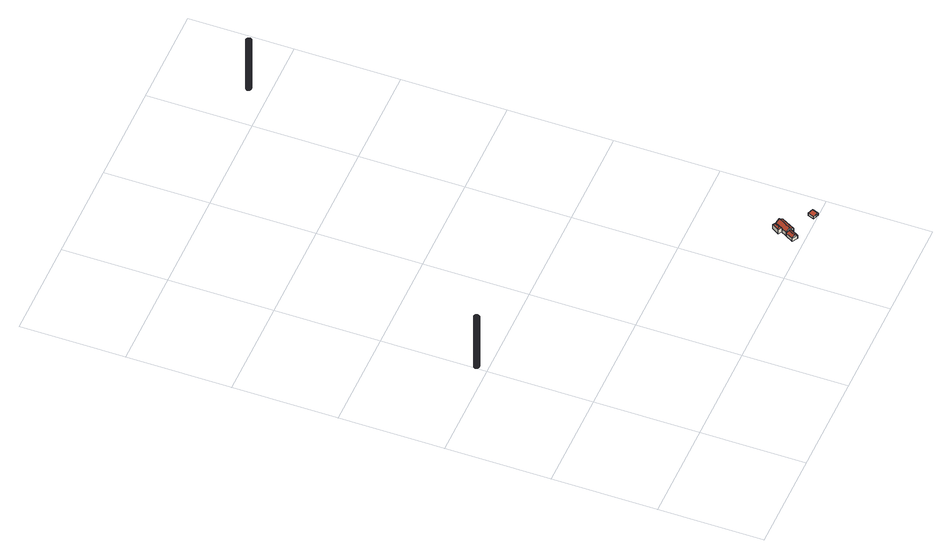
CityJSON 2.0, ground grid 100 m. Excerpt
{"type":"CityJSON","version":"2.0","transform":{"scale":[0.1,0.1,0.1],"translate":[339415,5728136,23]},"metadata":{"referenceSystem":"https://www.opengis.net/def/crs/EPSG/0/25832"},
"CityObjects":{
"building1":{"type":"Building","attributes":{"Geometrietyp2DReferenz":"1000","Gemeindeschluessel":"05170048","function":"51002_1251","roofType":"1000","measuredHeight":63.15},"geometry":[{"type":"Solid","lod":"2","boundaries":[[[[0,1,2]],[[1,3,2]],[[4,5,0]],[[5,1,0]],[[6,7,4]],[[7,5,4]],[[8,9,6]],[[9,7,6]],[[10,11,8]],[[11,9,8]],[[12,13,10]],[[13,11,10]],[[14,15,12]],[[15,13,12]],[[16,17,14]],[[17,15,14]],[[18,19,16]],[[19,17,16]],[[20,21,18]],[[21,19,18]],[[22,23,20]],[[23,21,20]],[[24,25,22]],[[25,23,22]],[[26,27,24]],[[27,25,24]],[[28,29,26]],[[29,27,26]],[[30,31,28]],[[31,29,28]],[[32,33,30]],[[33,31,30]],[[34,35,32]],[[35,33,32]],[[36,37,34]],[[37,35,34]],[[38,39,36]],[[39,37,36]],[[2,3,38]],[[3,39,38]],[[3,1,39]],[[1,5,39]],[[5,7,39]],[[7,9,39]],[[9,11,39]],[[11,13,39]],[[13,15,39]],[[15,17,39]],[[17,19,39]],[[19,21,39]],[[21,23,39]],[[23,25,39]],[[25,27,39]],[[27,29,39]],[[29,31,39]],[[31,33,39]],[[33,35,39]],[[35,37,39]],[[0,2,4]],[[2,38,4]],[[38,36,4]],[[36,34,4]],[[34,32,4]],[[32,30,4]],[[30,28,4]],[[28,26,4]],[[26,24,4]],[[24,22,4]],[[22,20,4]],[[20,18,4]],[[18,16,4]],[[16,14,4]],[[14,12,4]],[[12,10,4]],[[10,8,4]],[[8,6,4]]]],"semantics":{"surfaces":[{"type":"WallSurface"},{"type":"GroundSurface"},{"type":"RoofSurface"}],"values":[[0,0,0,0,0,0,0,0,0,0,0,0,0,0,0,0,0,0,0,0,0,0,0,0,0,0,0,0,0,0,0,0,0,0,0,0,0,0,0,0,1,1,1,1,1,1,1,1,1,1,1,1,1,1,1,1,1,1,2,2,2,2,2,2,2,2,2,2,2,2,2,2,2,2,2,2]]}}]},
"building2":{"type":"Building","attributes":{"Geometrietyp2DReferenz":"3000","Gemeindeschluessel":"05170048","function":"31001_2463","roofType":"3100","measuredHeight":5.9},"address":[{"country":"Germany","locality":"Wesel","thoroughfareNumber":"21","thoroughfareName":"Marienthaler Straße"}],"geometry":[{"type":"Solid","lod":"2","boundaries":[[[[40,41,42,43]],[[44,45,41,40]],[[46,47,45,44]],[[43,42,47,46]],[[40,48,44]],[[46,49,43]],[[43,49,48,40]],[[44,48,49,46]],[[41,45,47,42]]]],"semantics":{"surfaces":[{"type":"WallSurface"},{"type":"RoofSurface"},{"type":"GroundSurface"}],"values":[[0,0,0,0,0,0,1,1,2]]}}]},
"building3":{"type":"Building","attributes":{"Gemeindeschluessel":"05170048","Geometrietyp2DReferenz":"3000","function":"31001_1010"},"address":[{"country":"Germany","locality":"Wesel","thoroughfareNumber":"21","thoroughfareName":"Marienthaler Straße"}],"children":["building3-1","building3-2"]},
"building3-1":{"type":"BuildingPart","attributes":{"roofType":"3100","measuredHeight":7.54},"parents":["building3"],"geometry":[{"type":"Solid","lod":"2","boundaries":[[[[50,47,51,52]],[[53,54,47,50]],[[55,56,57,58]],[[59,60,56,55]],[[61,62,60,59]],[[63,42,62,61]],[[52,51,42,63]],[[58,53,50,52,55]],[[63,61,59,55,52]],[[47,54,57,56,60,62,42,51]],[[53,58,57,54]]]],"semantics":{"surfaces":[{"type":"WallSurface"},{"type":"RoofSurface"},{"type":"GroundSurface"},{"type":"ClosureSurface"}],"values":[[0,0,0,0,0,0,0,1,1,2,3]]}}]},
"building3-2":{"type":"BuildingPart","attributes":{"roofType":"3200","measuredHeight":6.47},"parents":["building3"],"geometry":[{"type":"MultiSurface","lod":"2","boundaries":[[[64,65,66,67]],[[68,57,65,64]],[[67,66,54,69]],[[70,64,67,71]],[[67,69,71]],[[71,69,68,70]],[[68,64,70]],[[65,57,54,66]],[[68,69,53,58]],[[54,57,58,53]]],"semantics":{"surfaces":[{"type":"WallSurface"},{"type":"RoofSurface"},{"type":"GroundSurface"},{"type":"ClosureSurface"}],"values":[0,0,0,1,1,1,1,2,0,3]}}]},
"building4":{"type":"Building","attributes":{"Geometrietyp2DReferenz":"3000","Gemeindeschluessel":"05170048","function":"31001_2463","roofType":"1000","measuredHeight":2.83},"address":[{"country":"Germany","locality":"Wesel","thoroughfareNumber":"1","thoroughfareName":"Am Hohen Malberg"}],"geometry":[{"type":"Solid","lod":"2","boundaries":[[[[72,73,74,75]],[[76,77,73,72]],[[78,79,77,76]],[[80,81,79,78]],[[82,83,81,80]],[[75,74,83,82]],[[80,78,76,72,75,82]],[[73,77,79,81,83,74]]]],"semantics":{"surfaces":[{"type":"WallSurface"},{"type":"RoofSurface"},{"type":"GroundSurface"}],"values":[[0,0,0,0,0,0,1,2]]}}]},
"building5":{"type":"Building","attributes":{"Geometrietyp2DReferenz":"1000","Gemeindeschluessel":"05170016","function":"51002_1251","roofType":"1000","measuredHeight":61.35},"geometry":[{"type":"Solid","lod":"2","boundaries":[[[[84,85,86]],[[85,87,86]],[[88,89,84]],[[89,85,84]],[[90,91,88]],[[91,89,88]],[[92,93,90]],[[93,91,90]],[[94,95,92]],[[95,93,92]],[[96,97,94]],[[97,95,94]],[[98,99,96]],[[99,97,96]],[[100,101,98]],[[101,99,98]],[[102,103,100]],[[103,101,100]],[[104,105,102]],[[105,103,102]],[[106,107,104]],[[107,105,104]],[[108,109,106]],[[109,107,106]],[[110,111,108]],[[111,109,108]],[[112,113,110]],[[113,111,110]],[[114,115,112]],[[115,113,112]],[[116,117,114]],[[117,115,114]],[[118,119,116]],[[119,117,116]],[[120,121,118]],[[121,119,118]],[[122,123,120]],[[123,121,120]],[[86,87,122]],[[87,123,122]],[[87,85,123]],[[85,89,123]],[[89,91,123]],[[91,93,123]],[[93,95,123]],[[95,97,123]],[[97,99,123]],[[99,101,123]],[[101,103,123]],[[103,105,123]],[[105,107,123]],[[107,109,123]],[[109,111,123]],[[111,113,123]],[[113,115,123]],[[115,117,123]],[[117,119,123]],[[119,121,123]],[[118,116,88]],[[116,114,88]],[[114,112,88]],[[112,110,88]],[[110,108,88]],[[108,106,88]],[[106,104,88]],[[104,102,88]],[[102,100,88]],[[100,98,88]],[[98,96,88]],[[96,94,88]],[[94,92,88]],[[92,90,88]],[[84,86,88]],[[86,122,88]],[[122,120,88]],[[120,118,88]]]],"semantics":{"surfaces":[{"type":"WallSurface"},{"type":"GroundSurface"},{"type":"RoofSurface"}],"values":[[0,0,0,0,0,0,0,0,0,0,0,0,0,0,0,0,0,0,0,0,0,0,0,0,0,0,0,0,0,0,0,0,0,0,0,0,0,0,0,0,1,1,1,1,1,1,1,1,1,1,1,1,1,1,1,1,1,1,2,2,2,2,2,2,2,2,2,2,2,2,2,2,2,2,2,2]]}}]}
},
"vertices":[
[49,2120,636],[49,2120,4],[45,2126,636],[45,2126,4],[52,2112,636],[52,2112,4],[52,2105,636],[52,2105,4],[49,2097,636],[49,2097,4],[45,2091,636],[45,2091,4],[38,2086,636],[38,2086,4],[31,2084,636],[31,2084,4],[23,2084,636],[23,2084,4],[16,2086,636],[16,2086,4],[9,2091,636],[9,2091,4],[5,2097,636],[5,2097,4],[2,2105,636],[2,2105,4],[2,2112,636],[2,2112,4],[5,2120,636],[5,2120,4],[9,2126,636],[9,2126,4],[16,2131,636],[16,2131,4],[23,2133,636],[23,2133,4],[31,2133,636],[31,2133,4],[38,2131,636],[38,2131,4],
[2483,67,59],[2483,67,22],[2523,138,22],[2523,138,59],[2430,97,59],[2430,97,22],[2470,168,59],[2470,168,22],[2457,82,81],[2497,153,81],
[2470,168,68],[2506,148,22],[2506,148,97],[2503,225,68],[2503,225,22],[2578,276,97],[2578,276,22],[2542,296,22],[2542,296,68],[2613,256,68],[2613,256,22],[2541,128,68],[2541,128,22],[2523,138,83],
[2511,313,72],[2511,313,22],[2471,243,22],[2471,243,72],[2542,296,72],[2503,225,72],[2514,281,87],[2500,257,87],
[2779,85,44],[2779,85,16],[2757,25,16],[2757,25,44],[2833,65,44],[2833,65,16],[2812,5,44],[2812,5,16],[2811,5,44],[2811,5,16],[2789,13,44],[2789,13,16],
[2429,5203,629],[2429,5203,15],[2424,5210,629],[2424,5210,15],[2431,5196,629],[2431,5196,15],[2431,5188,629],[2431,5188,15],[2429,5180,629],[2429,5180,15],[2424,5174,629],[2424,5174,15],[2418,5170,629],[2418,5170,15],[2410,5167,629],[2410,5167,15],[2402,5167,629],[2402,5167,15],[2395,5170,629],[2395,5170,15],[2389,5174,629],[2389,5174,15],[2384,5180,629],[2384,5180,15],[2382,5188,629],[2382,5188,15],[2382,5196,629],[2382,5196,15],[2384,5203,629],[2384,5203,15],[2389,5210,629],[2389,5210,15],[2395,5214,629],[2395,5214,15],[2402,5217,629],[2402,5217,15],[2410,5217,629],[2410,5217,15],[2418,5214,629],[2418,5214,15]
]}
